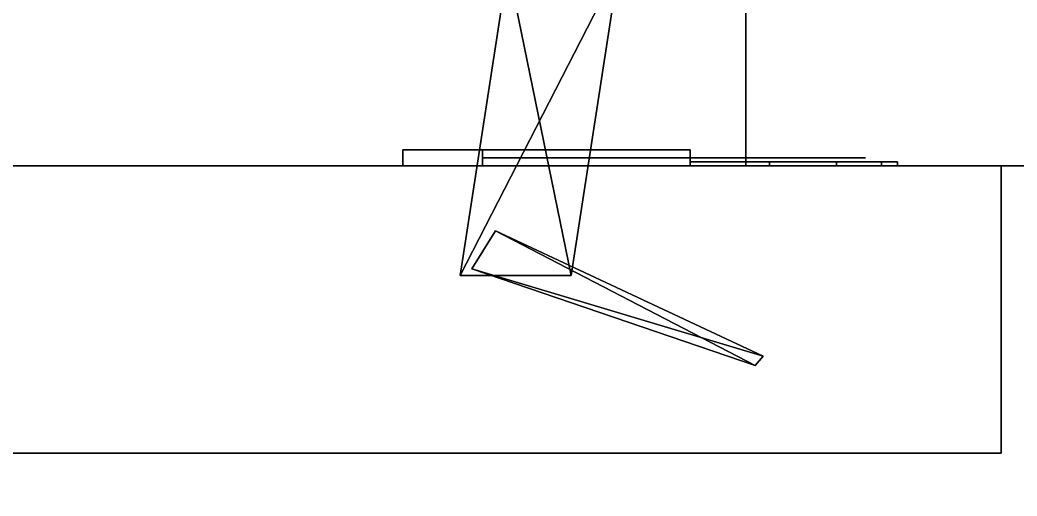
# Model space of a CAD drawing. Extents: x 0 to 5228, y -2725 to 0.
# Drawn here: x 4973 to 5035.5, y -750.7 to -720.9 of the extents above; entities that cross this region are included whole.
import ezdxf

# ---------------------------------------------------------------- set-up
doc = ezdxf.new("R2010")
doc.units = 0
for name, color, linetype in [('LAYER0', 7, 'CONTINUOUS'), ('LAYER1', 7, 'CONTINUOUS'), ('LAYER809', 7, 'CONTINUOUS'), ('LAYER826', 7, 'CONTINUOUS'), ('LAYER827', 7, 'CONTINUOUS'), ('LAYER836', 28, 'CONTINUOUS'), ('LAYER837', 253, 'CONTINUOUS'), ('LAYER838', 28, 'CONTINUOUS'), ('LAYER839', 253, 'CONTINUOUS'), ('LAYER840', 28, 'CONTINUOUS'), ('LAYER841', 253, 'CONTINUOUS'), ('LAYER842', 28, 'CONTINUOUS'), ('LAYER843', 253, 'CONTINUOUS'), ('LAYER844', 28, 'CONTINUOUS'), ('LAYER845', 253, 'CONTINUOUS'), ('LAYER846', 251, 'CONTINUOUS')]:
    doc.layers.add(name, color=color, linetype=linetype)

msp = doc.modelspace()

# ---------------------------------------------------------------- linework, layer by layer
at = {"layer": 'LAYER0', "invisible_edges": 1}
for points in [[(5227.5, 0), (0, -2725.14), (0, 0), (5227.5, 0)], [(5227.5, -2725.14, 5), (0, 0, 5), (0, -2725.14, 5), (5227.5, -2725.14, 5)], [(0, 0, 5), (5227.5, -2725.14, 5), (5227.5, 0, 5), (0, 0, 5)], [(0, -2725.14), (5227.5, 0), (5227.5, -2725.14), (0, -2725.14)]]:
    msp.add_3dface(points, dxfattribs=at)
at = {"layer": 'LAYER809', "invisible_edges": 1}
for points in [[(5018.5, -330, 155), (5018.5, -730, 2475), (5018.5, -330, 2475), (5018.5, -330, 155)], [(5018.5, -730, 2475), (5018.5, -330, 155), (5018.5, -730, 155), (5018.5, -730, 2475)], [(5018.5, -330, 155), (5036.5, -730, 155), (5018.5, -730, 155), (5018.5, -330, 155)], [(5036.5, -730, 155), (5018.5, -330, 155), (5036.5, -330, 155), (5036.5, -730, 155)], [(5036.5, -330, 2475), (5018.5, -730, 2475), (5036.5, -730, 2475), (5036.5, -330, 2475)], [(5018.5, -730, 2475), (5036.5, -330, 2475), (5018.5, -330, 2475), (5018.5, -730, 2475)], [(5036.5, -730, 155), (5018.5, -730, 2475), (5018.5, -730, 155), (5036.5, -730, 155)], [(5018.5, -730, 2475), (5036.5, -730, 155), (5036.5, -730, 2475), (5018.5, -730, 2475)]]:
    msp.add_3dface(points, dxfattribs=at)
at = {"layer": 'LAYER826', "invisible_edges": 1}
for points in [[(5018.5, -330, 156), (4804.5, -730, 156), (4804.5, -330, 156), (5018.5, -330, 156)], [(4804.5, -730, 156), (5018.5, -330, 156), (5018.5, -730, 156), (4804.5, -730, 156)], [(5018.5, -730, 174), (4804.5, -330, 174), (4804.5, -730, 174), (5018.5, -730, 174)], [(4804.5, -330, 174), (5018.5, -730, 174), (5018.5, -330, 174), (4804.5, -330, 174)], [(5018.5, -330, 156), (5018.5, -730, 174), (5018.5, -730, 156), (5018.5, -330, 156)], [(5018.5, -730, 174), (5018.5, -330, 156), (5018.5, -330, 174), (5018.5, -730, 174)], [(5018.5, -730, 174), (4804.5, -730, 156), (5018.5, -730, 156), (5018.5, -730, 174)], [(4804.5, -730, 156), (5018.5, -730, 174), (4804.5, -730, 174), (4804.5, -730, 156)]]:
    msp.add_3dface(points, dxfattribs=at)
at = {"layer": 'LAYER827', "invisible_edges": 1}
for points in [[(4804.5, -330, 2474), (5018.5, -730, 2474), (5018.5, -330, 2474), (4804.5, -330, 2474)], [(5018.5, -730, 2474), (4804.5, -330, 2474), (4804.5, -730, 2474), (5018.5, -730, 2474)], [(4804.5, -730, 2456), (5018.5, -330, 2456), (5018.5, -730, 2456), (4804.5, -730, 2456)], [(5018.5, -330, 2456), (4804.5, -730, 2456), (4804.5, -330, 2456), (5018.5, -330, 2456)], [(5018.5, -330, 2456), (5018.5, -730, 2474), (5018.5, -730, 2456), (5018.5, -330, 2456)], [(5018.5, -730, 2474), (5018.5, -330, 2456), (5018.5, -330, 2474), (5018.5, -730, 2474)], [(4804.5, -730, 2456), (5018.5, -730, 2474), (4804.5, -730, 2474), (4804.5, -730, 2456)], [(5018.5, -730, 2474), (4804.5, -730, 2456), (5018.5, -730, 2456), (5018.5, -730, 2474)]]:
    msp.add_3dface(points, dxfattribs=at)
at = {"layer": 'LAYER836'}
for points in [[(4997, -729, 279), (4997, -730, 279), (4997, -729, 279)], [(4997, -729, 237), (5015, -729, 237), (5015, -729, 237), (4997, -729, 237)], [(4997, -729, 279), (5015, -729, 279), (5015, -729, 279), (4997, -729, 279)], [(5015, -729, 237), (5015, -730, 237), (4997, -730, 237), (4997, -729, 237)], [(4997, -730, 237), (4997, -730, 279), (4997, -729, 279), (4997, -729, 237)], [(5015, -729, 279), (5015, -730, 279), (4997, -730, 279), (4997, -729, 279)], [(5002, -729, 249), (5002, -730, 249), (5002, -730, 267), (5002, -729, 267)], [(5002, -729, 249), (5002, -730, 249), (5015, -730, 249), (5015, -729, 249)], [(5002, -729, 267), (5002, -730, 267), (5015, -730, 267), (5015, -729, 267)], [(5015, -729, 249), (5015, -730, 249), (5015, -730, 237), (5015, -729, 237)], [(5015, -729, 267), (5015, -730, 267), (5015, -730, 279), (5015, -729, 279)], [(4997, -730, 237), (5015, -730, 237), (5015, -730, 279), (4997, -730, 279)], [(5002, -730, 249), (5002, -730, 267), (5002, -730, 249)], [(5015, -730, 249), (5015, -730, 237), (5015, -730, 249)], [(5015, -730, 267), (5015, -730, 279), (5015, -730, 267)]]:
    msp.add_3dface(points, dxfattribs=at)
for points, invisible_edges in [([(4997, -729, 279), (4997, -729, 237), (5002, -729, 249), (5002, -729, 267)], 10), ([(4997, -729, 237), (5002, -729, 249), (5015, -729, 249), (5015, -729, 237)], 1), ([(4997, -729, 279), (5002, -729, 267), (5015, -729, 267), (5015, -729, 279)], 1), ([(5015, -729.5, 267), (5015, -729.5, 249), (5002, -729.5, 249), (5002, -729.5, 267)], 1), ([(5019.209, -729.5, 263.3167), (5019, -729.5, 252.5), (5015, -729.5, 249), (5015, -729.5, 267)], 5), ([(5015, -729.75, 245), (5019.975, -729.75, 245.9896), (5019, -729.75, 252.5), (5015, -729.75, 249)], 2), ([(5019.975, -729.75, 270.0104), (5015, -729.75, 271), (5015, -729.75, 267), (5019, -729.75, 263.5)], 8), ([(5026, -729.5, 263.5), (5026, -729.5, 252.5), (5019, -729.5, 252.5), (5019.209, -729.5, 263.3167)], 4), ([(5019.975, -729.75, 245.9896), (5024.192, -729.75, 248.8076), (5022.5, -729.75, 252.5), (5019, -729.75, 252.5)], 10), ([(5024.192, -729.75, 267.1924), (5019.975, -729.75, 270.0104), (5019, -729.75, 263.5), (5022.5, -729.75, 263.5)], 10), ([(5024.192, -729.75, 248.8076), (5027.011, -729.75, 253.0251), (5026, -729.75, 252.5), (5022.5, -729.75, 252.5)], 10), ([(5027.011, -729.75, 262.9749), (5024.192, -729.75, 267.1924), (5022.5, -729.75, 263.5), (5026, -729.75, 263.5)], 10), ([(5027.011, -729.75, 253.0251), (5028, -729.75, 258), (5026, -729.75, 258), (5026, -729.75, 252.5)], 10), ([(5028, -729.75, 258), (5027.011, -729.75, 262.9749), (5026, -729.75, 263.5), (5026, -729.75, 258)], 10)]:
    msp.add_3dface(points, dxfattribs=dict(at, invisible_edges=invisible_edges))
at = {"layer": 'LAYER837'}
for points in [[(5007.558, -736.8652, 251.2174), (5000.594, -736.8652, 251.2174), (5010.542, -717.5, 251.2174), (5007.558, -736.8652, 251.2174)], [(5010.542, -717.5, 251.2174), (5000.594, -736.8652, 251.2174), (5003.579, -717.5, 251.2174), (5010.542, -717.5, 251.2174)], [(5007.558, -736.8652, 264.7826), (5003.579, -717.5, 264.7826), (5000.594, -736.8652, 264.7826), (5007.558, -736.8652, 264.7826)], [(5000.594, -736.8652, 251.2174), (5000.594, -736.8652, 264.7826), (5003.579, -717.5, 251.2174), (5000.594, -736.8652, 251.2174)], [(5003.579, -717.5, 251.2174), (5000.594, -736.8652, 264.7826), (5003.579, -717.5, 264.7826), (5003.579, -717.5, 251.2174)], [(5010.542, -717.5, 264.7826), (5003.579, -717.5, 264.7826), (5007.558, -736.8652, 264.7826), (5010.542, -717.5, 264.7826)], [(5002.808, -734.0752, 252.3477), (5019.091, -742.5, 252.3477), (5001.318, -736.4556, 252.3477), (5002.808, -734.0752, 252.3477)], [(5002.808, -734.0752, 263.652), (5001.318, -736.4556, 263.652), (5019.582, -741.9229, 263.652), (5002.808, -734.0752, 263.652)], [(5019.582, -741.9229, 252.3477), (5019.091, -742.5, 252.3477), (5002.808, -734.0752, 252.3477), (5019.582, -741.9229, 252.3477)], [(5019.582, -741.9229, 263.652), (5001.318, -736.4556, 263.652), (5019.091, -742.5, 263.652), (5019.582, -741.9229, 263.652)], [(5019.091, -742.5, 252.3477), (5019.091, -742.5, 263.652), (5001.318, -736.4556, 252.3477), (5019.091, -742.5, 252.3477)], [(5001.318, -736.4556, 252.3477), (5019.091, -742.5, 263.652), (5001.318, -736.4556, 263.652), (5001.318, -736.4556, 252.3477)]]:
    msp.add_3dface(points, dxfattribs=at)
at = {"layer": 'LAYER838'}
for points in [[(4997, -729, 807.5), (4997, -730, 807.5), (4997, -729, 807.5)], [(4997, -729, 765.5), (5015, -729, 765.5), (5015, -729, 765.5), (4997, -729, 765.5)], [(4997, -729, 807.5), (5015, -729, 807.5), (5015, -729, 807.5), (4997, -729, 807.5)], [(5015, -729, 765.5), (5015, -730, 765.5), (4997, -730, 765.5), (4997, -729, 765.5)], [(4997, -730, 765.5), (4997, -730, 807.5), (4997, -729, 807.5), (4997, -729, 765.5)], [(5015, -729, 807.5), (5015, -730, 807.5), (4997, -730, 807.5), (4997, -729, 807.5)], [(5002, -729, 777.5), (5002, -730, 777.5), (5002, -730, 795.5), (5002, -729, 795.5)], [(5002, -729, 777.5), (5002, -730, 777.5), (5015, -730, 777.5), (5015, -729, 777.5)], [(5002, -729, 795.5), (5002, -730, 795.5), (5015, -730, 795.5), (5015, -729, 795.5)], [(5015, -729, 777.5), (5015, -730, 777.5), (5015, -730, 765.5), (5015, -729, 765.5)], [(5015, -729, 795.5), (5015, -730, 795.5), (5015, -730, 807.5), (5015, -729, 807.5)], [(4997, -730, 765.5), (5015, -730, 765.5), (5015, -730, 807.5), (4997, -730, 807.5)], [(5002, -730, 777.5), (5002, -730, 795.5), (5002, -730, 777.5)], [(5015, -730, 777.5), (5015, -730, 765.5), (5015, -730, 777.5)], [(5015, -730, 795.5), (5015, -730, 807.5), (5015, -730, 795.5)]]:
    msp.add_3dface(points, dxfattribs=at)
for points, invisible_edges in [([(4997, -729, 807.5), (4997, -729, 765.5), (5002, -729, 777.5), (5002, -729, 795.5)], 10), ([(4997, -729, 765.5), (5002, -729, 777.5), (5015, -729, 777.5), (5015, -729, 765.5)], 1), ([(4997, -729, 807.5), (5002, -729, 795.5), (5015, -729, 795.5), (5015, -729, 807.5)], 1), ([(5015, -729.5, 795.5), (5015, -729.5, 777.5), (5002, -729.5, 777.5), (5002, -729.5, 795.5)], 1), ([(5019.209, -729.5, 791.8167), (5019, -729.5, 781), (5015, -729.5, 777.5), (5015, -729.5, 795.5)], 5), ([(5015, -729.75, 773.5), (5019.975, -729.75, 774.4896), (5019, -729.75, 781), (5015, -729.75, 777.5)], 2), ([(5019.975, -729.75, 798.5104), (5015, -729.75, 799.5), (5015, -729.75, 795.5), (5019, -729.75, 792)], 8), ([(5026, -729.5, 792), (5026, -729.5, 781), (5019, -729.5, 781), (5019.209, -729.5, 791.8167)], 4), ([(5019.975, -729.75, 774.4896), (5024.192, -729.75, 777.3076), (5022.5, -729.75, 781), (5019, -729.75, 781)], 10), ([(5024.192, -729.75, 795.6924), (5019.975, -729.75, 798.5104), (5019, -729.75, 792), (5022.5, -729.75, 792)], 10), ([(5024.192, -729.75, 777.3076), (5027.011, -729.75, 781.5251), (5026, -729.75, 781), (5022.5, -729.75, 781)], 10), ([(5027.011, -729.75, 791.4749), (5024.192, -729.75, 795.6924), (5022.5, -729.75, 792), (5026, -729.75, 792)], 10), ([(5027.011, -729.75, 781.5251), (5028, -729.75, 786.5), (5026, -729.75, 786.5), (5026, -729.75, 781)], 10), ([(5028, -729.75, 786.5), (5027.011, -729.75, 791.4749), (5026, -729.75, 792), (5026, -729.75, 786.5)], 10)]:
    msp.add_3dface(points, dxfattribs=dict(at, invisible_edges=invisible_edges))
at = {"layer": 'LAYER839'}
for points in [[(5007.558, -736.8652, 779.7174), (5000.594, -736.8652, 779.7174), (5010.542, -717.5, 779.7174), (5007.558, -736.8652, 779.7174)], [(5010.542, -717.5, 779.7174), (5000.594, -736.8652, 779.7174), (5003.579, -717.5, 779.7174), (5010.542, -717.5, 779.7174)], [(5007.558, -736.8652, 793.2826), (5003.579, -717.5, 793.2826), (5000.594, -736.8652, 793.2826), (5007.558, -736.8652, 793.2826)], [(5000.594, -736.8652, 779.7174), (5000.594, -736.8652, 793.2826), (5003.579, -717.5, 779.7174), (5000.594, -736.8652, 779.7174)], [(5003.579, -717.5, 779.7174), (5000.594, -736.8652, 793.2826), (5003.579, -717.5, 793.2826), (5003.579, -717.5, 779.7174)], [(5010.542, -717.5, 793.2826), (5003.579, -717.5, 793.2826), (5007.558, -736.8652, 793.2826), (5010.542, -717.5, 793.2826)], [(5002.808, -734.0752, 780.8477), (5019.091, -742.5, 780.8477), (5001.318, -736.4556, 780.8477), (5002.808, -734.0752, 780.8477)], [(5002.808, -734.0752, 792.152), (5001.318, -736.4556, 792.152), (5019.582, -741.9229, 792.152), (5002.808, -734.0752, 792.152)], [(5019.582, -741.9229, 780.8477), (5019.091, -742.5, 780.8477), (5002.808, -734.0752, 780.8477), (5019.582, -741.9229, 780.8477)], [(5019.582, -741.9229, 792.152), (5001.318, -736.4556, 792.152), (5019.091, -742.5, 792.152), (5019.582, -741.9229, 792.152)], [(5019.091, -742.5, 780.8477), (5019.091, -742.5, 792.152), (5001.318, -736.4556, 780.8477), (5019.091, -742.5, 780.8477)], [(5001.318, -736.4556, 780.8477), (5019.091, -742.5, 792.152), (5001.318, -736.4556, 792.152), (5001.318, -736.4556, 780.8477)]]:
    msp.add_3dface(points, dxfattribs=at)
at = {"layer": 'LAYER840'}
for points in [[(4997, -729, 1336), (4997, -730, 1336), (4997, -729, 1336)], [(4997, -729, 1294), (5015, -729, 1294), (5015, -729, 1294), (4997, -729, 1294)], [(4997, -729, 1336), (5015, -729, 1336), (5015, -729, 1336), (4997, -729, 1336)], [(5015, -729, 1294), (5015, -730, 1294), (4997, -730, 1294), (4997, -729, 1294)], [(4997, -730, 1294), (4997, -730, 1336), (4997, -729, 1336), (4997, -729, 1294)], [(5015, -729, 1336), (5015, -730, 1336), (4997, -730, 1336), (4997, -729, 1336)], [(5002, -729, 1306), (5002, -730, 1306), (5002, -730, 1324), (5002, -729, 1324)], [(5002, -729, 1306), (5002, -730, 1306), (5015, -730, 1306), (5015, -729, 1306)], [(5002, -729, 1324), (5002, -730, 1324), (5015, -730, 1324), (5015, -729, 1324)], [(5015, -729, 1306), (5015, -730, 1306), (5015, -730, 1294), (5015, -729, 1294)], [(5015, -729, 1324), (5015, -730, 1324), (5015, -730, 1336), (5015, -729, 1336)], [(4997, -730, 1294), (5015, -730, 1294), (5015, -730, 1336), (4997, -730, 1336)], [(5002, -730, 1306), (5002, -730, 1324), (5002, -730, 1306)], [(5015, -730, 1306), (5015, -730, 1294), (5015, -730, 1306)], [(5015, -730, 1324), (5015, -730, 1336), (5015, -730, 1324)]]:
    msp.add_3dface(points, dxfattribs=at)
for points, invisible_edges in [([(4997, -729, 1336), (4997, -729, 1294), (5002, -729, 1306), (5002, -729, 1324)], 10), ([(4997, -729, 1294), (5002, -729, 1306), (5015, -729, 1306), (5015, -729, 1294)], 1), ([(4997, -729, 1336), (5002, -729, 1324), (5015, -729, 1324), (5015, -729, 1336)], 1), ([(5015, -729.5, 1324), (5015, -729.5, 1306), (5002, -729.5, 1306), (5002, -729.5, 1324)], 1), ([(5019.209, -729.5, 1320.317), (5019, -729.5, 1309.5), (5015, -729.5, 1306), (5015, -729.5, 1324)], 5), ([(5015, -729.75, 1302), (5019.975, -729.75, 1302.99), (5019, -729.75, 1309.5), (5015, -729.75, 1306)], 2), ([(5019.975, -729.75, 1327.01), (5015, -729.75, 1328), (5015, -729.75, 1324), (5019, -729.75, 1320.5)], 8), ([(5026, -729.5, 1320.5), (5026, -729.5, 1309.5), (5019, -729.5, 1309.5), (5019.209, -729.5, 1320.317)], 4), ([(5019.975, -729.75, 1302.99), (5024.192, -729.75, 1305.808), (5022.5, -729.75, 1309.5), (5019, -729.75, 1309.5)], 10), ([(5024.192, -729.75, 1324.192), (5019.975, -729.75, 1327.01), (5019, -729.75, 1320.5), (5022.5, -729.75, 1320.5)], 10), ([(5024.192, -729.75, 1305.808), (5027.011, -729.75, 1310.025), (5026, -729.75, 1309.5), (5022.5, -729.75, 1309.5)], 10), ([(5027.011, -729.75, 1319.975), (5024.192, -729.75, 1324.192), (5022.5, -729.75, 1320.5), (5026, -729.75, 1320.5)], 10), ([(5027.011, -729.75, 1310.025), (5028, -729.75, 1315), (5026, -729.75, 1315), (5026, -729.75, 1309.5)], 10), ([(5028, -729.75, 1315), (5027.011, -729.75, 1319.975), (5026, -729.75, 1320.5), (5026, -729.75, 1315)], 10)]:
    msp.add_3dface(points, dxfattribs=dict(at, invisible_edges=invisible_edges))
at = {"layer": 'LAYER841'}
for points in [[(5007.558, -736.8652, 1308.217), (5000.594, -736.8652, 1308.217), (5010.542, -717.5, 1308.217), (5007.558, -736.8652, 1308.217)], [(5010.542, -717.5, 1308.217), (5000.594, -736.8652, 1308.217), (5003.579, -717.5, 1308.217), (5010.542, -717.5, 1308.217)], [(5007.558, -736.8652, 1321.783), (5003.579, -717.5, 1321.783), (5000.594, -736.8652, 1321.783), (5007.558, -736.8652, 1321.783)], [(5000.594, -736.8652, 1308.217), (5000.594, -736.8652, 1321.783), (5003.579, -717.5, 1308.217), (5000.594, -736.8652, 1308.217)], [(5003.579, -717.5, 1308.217), (5000.594, -736.8652, 1321.783), (5003.579, -717.5, 1321.783), (5003.579, -717.5, 1308.217)], [(5010.542, -717.5, 1321.783), (5003.579, -717.5, 1321.783), (5007.558, -736.8652, 1321.783), (5010.542, -717.5, 1321.783)], [(5002.808, -734.0752, 1309.348), (5019.091, -742.5, 1309.348), (5001.318, -736.4556, 1309.348), (5002.808, -734.0752, 1309.348)], [(5002.808, -734.0752, 1320.652), (5001.318, -736.4556, 1320.652), (5019.582, -741.9229, 1320.652), (5002.808, -734.0752, 1320.652)], [(5019.582, -741.9229, 1309.348), (5019.091, -742.5, 1309.348), (5002.808, -734.0752, 1309.348), (5019.582, -741.9229, 1309.348)], [(5019.582, -741.9229, 1320.652), (5001.318, -736.4556, 1320.652), (5019.091, -742.5, 1320.652), (5019.582, -741.9229, 1320.652)], [(5019.091, -742.5, 1309.348), (5019.091, -742.5, 1320.652), (5001.318, -736.4556, 1309.348), (5019.091, -742.5, 1309.348)], [(5001.318, -736.4556, 1309.348), (5019.091, -742.5, 1320.652), (5001.318, -736.4556, 1320.652), (5001.318, -736.4556, 1309.348)]]:
    msp.add_3dface(points, dxfattribs=at)
at = {"layer": 'LAYER842'}
for points in [[(4997, -729, 1864.5), (4997, -730, 1864.5), (4997, -729, 1864.5)], [(4997, -729, 1822.5), (5015, -729, 1822.5), (5015, -729, 1822.5), (4997, -729, 1822.5)], [(4997, -729, 1864.5), (5015, -729, 1864.5), (5015, -729, 1864.5), (4997, -729, 1864.5)], [(5015, -729, 1822.5), (5015, -730, 1822.5), (4997, -730, 1822.5), (4997, -729, 1822.5)], [(4997, -730, 1822.5), (4997, -730, 1864.5), (4997, -729, 1864.5), (4997, -729, 1822.5)], [(5015, -729, 1864.5), (5015, -730, 1864.5), (4997, -730, 1864.5), (4997, -729, 1864.5)], [(5002, -729, 1834.5), (5002, -730, 1834.5), (5002, -730, 1852.5), (5002, -729, 1852.5)], [(5002, -729, 1834.5), (5002, -730, 1834.5), (5015, -730, 1834.5), (5015, -729, 1834.5)], [(5002, -729, 1852.5), (5002, -730, 1852.5), (5015, -730, 1852.5), (5015, -729, 1852.5)], [(5015, -729, 1834.5), (5015, -730, 1834.5), (5015, -730, 1822.5), (5015, -729, 1822.5)], [(5015, -729, 1852.5), (5015, -730, 1852.5), (5015, -730, 1864.5), (5015, -729, 1864.5)], [(4997, -730, 1822.5), (5015, -730, 1822.5), (5015, -730, 1864.5), (4997, -730, 1864.5)], [(5002, -730, 1834.5), (5002, -730, 1852.5), (5002, -730, 1834.5)], [(5015, -730, 1834.5), (5015, -730, 1822.5), (5015, -730, 1834.5)], [(5015, -730, 1852.5), (5015, -730, 1864.5), (5015, -730, 1852.5)]]:
    msp.add_3dface(points, dxfattribs=at)
for points, invisible_edges in [([(4997, -729, 1864.5), (4997, -729, 1822.5), (5002, -729, 1834.5), (5002, -729, 1852.5)], 10), ([(4997, -729, 1822.5), (5002, -729, 1834.5), (5015, -729, 1834.5), (5015, -729, 1822.5)], 1), ([(4997, -729, 1864.5), (5002, -729, 1852.5), (5015, -729, 1852.5), (5015, -729, 1864.5)], 1), ([(5015, -729.5, 1852.5), (5015, -729.5, 1834.5), (5002, -729.5, 1834.5), (5002, -729.5, 1852.5)], 1), ([(5019.209, -729.5, 1848.817), (5019, -729.5, 1838), (5015, -729.5, 1834.5), (5015, -729.5, 1852.5)], 5), ([(5015, -729.75, 1830.5), (5019.975, -729.75, 1831.49), (5019, -729.75, 1838), (5015, -729.75, 1834.5)], 2), ([(5019.975, -729.75, 1855.51), (5015, -729.75, 1856.5), (5015, -729.75, 1852.5), (5019, -729.75, 1849)], 8), ([(5026, -729.5, 1849), (5026, -729.5, 1838), (5019, -729.5, 1838), (5019.209, -729.5, 1848.817)], 4), ([(5019.975, -729.75, 1831.49), (5024.192, -729.75, 1834.308), (5022.5, -729.75, 1838), (5019, -729.75, 1838)], 10), ([(5024.192, -729.75, 1852.692), (5019.975, -729.75, 1855.51), (5019, -729.75, 1849), (5022.5, -729.75, 1849)], 10), ([(5024.192, -729.75, 1834.308), (5027.011, -729.75, 1838.525), (5026, -729.75, 1838), (5022.5, -729.75, 1838)], 10), ([(5027.011, -729.75, 1848.475), (5024.192, -729.75, 1852.692), (5022.5, -729.75, 1849), (5026, -729.75, 1849)], 10), ([(5027.011, -729.75, 1838.525), (5028, -729.75, 1843.5), (5026, -729.75, 1843.5), (5026, -729.75, 1838)], 10), ([(5028, -729.75, 1843.5), (5027.011, -729.75, 1848.475), (5026, -729.75, 1849), (5026, -729.75, 1843.5)], 10)]:
    msp.add_3dface(points, dxfattribs=dict(at, invisible_edges=invisible_edges))
at = {"layer": 'LAYER843'}
for points in [[(5007.558, -736.8652, 1836.717), (5000.594, -736.8652, 1836.717), (5010.542, -717.5, 1836.717), (5007.558, -736.8652, 1836.717)], [(5010.542, -717.5, 1836.717), (5000.594, -736.8652, 1836.717), (5003.579, -717.5, 1836.717), (5010.542, -717.5, 1836.717)], [(5007.558, -736.8652, 1850.283), (5003.579, -717.5, 1850.283), (5000.594, -736.8652, 1850.283), (5007.558, -736.8652, 1850.283)], [(5000.594, -736.8652, 1836.717), (5000.594, -736.8652, 1850.283), (5003.579, -717.5, 1836.717), (5000.594, -736.8652, 1836.717)], [(5003.579, -717.5, 1836.717), (5000.594, -736.8652, 1850.283), (5003.579, -717.5, 1850.283), (5003.579, -717.5, 1836.717)], [(5010.542, -717.5, 1850.283), (5003.579, -717.5, 1850.283), (5007.558, -736.8652, 1850.283), (5010.542, -717.5, 1850.283)], [(5002.808, -734.0752, 1837.848), (5019.091, -742.5, 1837.848), (5001.318, -736.4556, 1837.848), (5002.808, -734.0752, 1837.848)], [(5002.808, -734.0752, 1849.152), (5001.318, -736.4556, 1849.152), (5019.582, -741.9229, 1849.152), (5002.808, -734.0752, 1849.152)], [(5019.582, -741.9229, 1837.848), (5019.091, -742.5, 1837.848), (5002.808, -734.0752, 1837.848), (5019.582, -741.9229, 1837.848)], [(5019.582, -741.9229, 1849.152), (5001.318, -736.4556, 1849.152), (5019.091, -742.5, 1849.152), (5019.582, -741.9229, 1849.152)], [(5019.091, -742.5, 1837.848), (5019.091, -742.5, 1849.152), (5001.318, -736.4556, 1837.848), (5019.091, -742.5, 1837.848)], [(5001.318, -736.4556, 1837.848), (5019.091, -742.5, 1849.152), (5001.318, -736.4556, 1849.152), (5001.318, -736.4556, 1837.848)]]:
    msp.add_3dface(points, dxfattribs=at)
at = {"layer": 'LAYER844'}
for points in [[(4997, -729, 2393), (4997, -730, 2393), (4997, -729, 2393)], [(4997, -729, 2351), (5015, -729, 2351), (5015, -729, 2351), (4997, -729, 2351)], [(4997, -729, 2393), (5015, -729, 2393), (5015, -729, 2393), (4997, -729, 2393)], [(5015, -729, 2351), (5015, -730, 2351), (4997, -730, 2351), (4997, -729, 2351)], [(4997, -730, 2351), (4997, -730, 2393), (4997, -729, 2393), (4997, -729, 2351)], [(5015, -729, 2393), (5015, -730, 2393), (4997, -730, 2393), (4997, -729, 2393)], [(5002, -729, 2363), (5002, -730, 2363), (5002, -730, 2381), (5002, -729, 2381)], [(5002, -729, 2363), (5002, -730, 2363), (5015, -730, 2363), (5015, -729, 2363)], [(5002, -729, 2381), (5002, -730, 2381), (5015, -730, 2381), (5015, -729, 2381)], [(5015, -729, 2363), (5015, -730, 2363), (5015, -730, 2351), (5015, -729, 2351)], [(5015, -729, 2381), (5015, -730, 2381), (5015, -730, 2393), (5015, -729, 2393)], [(4997, -730, 2351), (5015, -730, 2351), (5015, -730, 2393), (4997, -730, 2393)], [(5002, -730, 2363), (5002, -730, 2381), (5002, -730, 2363)], [(5015, -730, 2363), (5015, -730, 2351), (5015, -730, 2363)], [(5015, -730, 2381), (5015, -730, 2393), (5015, -730, 2381)]]:
    msp.add_3dface(points, dxfattribs=at)
for points, invisible_edges in [([(4997, -729, 2393), (4997, -729, 2351), (5002, -729, 2363), (5002, -729, 2381)], 10), ([(4997, -729, 2351), (5002, -729, 2363), (5015, -729, 2363), (5015, -729, 2351)], 1), ([(4997, -729, 2393), (5002, -729, 2381), (5015, -729, 2381), (5015, -729, 2393)], 1), ([(5015, -729.5, 2381), (5015, -729.5, 2363), (5002, -729.5, 2363), (5002, -729.5, 2381)], 1), ([(5019.209, -729.5, 2377.317), (5019, -729.5, 2366.5), (5015, -729.5, 2363), (5015, -729.5, 2381)], 5), ([(5015, -729.75, 2359), (5019.975, -729.75, 2359.99), (5019, -729.75, 2366.5), (5015, -729.75, 2363)], 2), ([(5019.975, -729.75, 2384.01), (5015, -729.75, 2385), (5015, -729.75, 2381), (5019, -729.75, 2377.5)], 8), ([(5026, -729.5, 2377.5), (5026, -729.5, 2366.5), (5019, -729.5, 2366.5), (5019.209, -729.5, 2377.317)], 4), ([(5019.975, -729.75, 2359.99), (5024.192, -729.75, 2362.808), (5022.5, -729.75, 2366.5), (5019, -729.75, 2366.5)], 10), ([(5024.192, -729.75, 2381.192), (5019.975, -729.75, 2384.01), (5019, -729.75, 2377.5), (5022.5, -729.75, 2377.5)], 10), ([(5024.192, -729.75, 2362.808), (5027.011, -729.75, 2367.025), (5026, -729.75, 2366.5), (5022.5, -729.75, 2366.5)], 10), ([(5027.011, -729.75, 2376.975), (5024.192, -729.75, 2381.192), (5022.5, -729.75, 2377.5), (5026, -729.75, 2377.5)], 10), ([(5027.011, -729.75, 2367.025), (5028, -729.75, 2372), (5026, -729.75, 2372), (5026, -729.75, 2366.5)], 10), ([(5028, -729.75, 2372), (5027.011, -729.75, 2376.975), (5026, -729.75, 2377.5), (5026, -729.75, 2372)], 10)]:
    msp.add_3dface(points, dxfattribs=dict(at, invisible_edges=invisible_edges))
at = {"layer": 'LAYER845'}
for points in [[(5007.558, -736.8652, 2365.217), (5000.594, -736.8652, 2365.217), (5010.542, -717.5, 2365.217), (5007.558, -736.8652, 2365.217)], [(5010.542, -717.5, 2365.217), (5000.594, -736.8652, 2365.217), (5003.579, -717.5, 2365.217), (5010.542, -717.5, 2365.217)], [(5007.558, -736.8652, 2378.783), (5003.579, -717.5, 2378.783), (5000.594, -736.8652, 2378.783), (5007.558, -736.8652, 2378.783)], [(5000.594, -736.8652, 2365.217), (5000.594, -736.8652, 2378.783), (5003.579, -717.5, 2365.217), (5000.594, -736.8652, 2365.217)], [(5003.579, -717.5, 2365.217), (5000.594, -736.8652, 2378.783), (5003.579, -717.5, 2378.783), (5003.579, -717.5, 2365.217)], [(5010.542, -717.5, 2378.783), (5003.579, -717.5, 2378.783), (5007.558, -736.8652, 2378.783), (5010.542, -717.5, 2378.783)], [(5002.808, -734.0752, 2366.348), (5019.091, -742.5, 2366.348), (5001.318, -736.4556, 2366.348), (5002.808, -734.0752, 2366.348)], [(5002.808, -734.0752, 2377.652), (5001.318, -736.4556, 2377.652), (5019.582, -741.9229, 2377.652), (5002.808, -734.0752, 2377.652)], [(5019.582, -741.9229, 2366.348), (5019.091, -742.5, 2366.348), (5002.808, -734.0752, 2366.348), (5019.582, -741.9229, 2366.348)], [(5019.582, -741.9229, 2377.652), (5001.318, -736.4556, 2377.652), (5019.091, -742.5, 2377.652), (5019.582, -741.9229, 2377.652)], [(5019.091, -742.5, 2366.348), (5019.091, -742.5, 2377.652), (5001.318, -736.4556, 2366.348), (5019.091, -742.5, 2366.348)], [(5001.318, -736.4556, 2366.348), (5019.091, -742.5, 2377.652), (5001.318, -736.4556, 2377.652), (5001.318, -736.4556, 2366.348)]]:
    msp.add_3dface(points, dxfattribs=at)
at = {"layer": 'LAYER846', "invisible_edges": 1}
for points in [[(4788.5, -730, 2472), (5034.5, -730, 158), (4788.5, -730, 158), (4788.5, -730, 2472)], [(5034.5, -730, 158), (4788.5, -730, 2472), (5034.5, -730, 2472), (5034.5, -730, 158)], [(4788.5, -748, 158), (5034.5, -730, 158), (5034.5, -748, 158), (4788.5, -748, 158)], [(5034.5, -730, 158), (4788.5, -748, 158), (4788.5, -730, 158), (5034.5, -730, 158)], [(4788.5, -730, 2472), (5034.5, -748, 2472), (5034.5, -730, 2472), (4788.5, -730, 2472)], [(5034.5, -748, 2472), (4788.5, -730, 2472), (4788.5, -748, 2472), (5034.5, -748, 2472)], [(5034.5, -748, 2472), (5034.5, -730, 158), (5034.5, -730, 2472), (5034.5, -748, 2472)], [(5034.5, -730, 158), (5034.5, -748, 2472), (5034.5, -748, 158), (5034.5, -730, 158)], [(5034.5, -748, 2472), (4788.5, -748, 158), (5034.5, -748, 158), (5034.5, -748, 2472)], [(4788.5, -748, 158), (5034.5, -748, 2472), (4788.5, -748, 2472), (4788.5, -748, 158)]]:
    msp.add_3dface(points, dxfattribs=at)

# ---------------------------------------------------------------- meshes
at = {"layer": 'LAYER1'}
mesh = msp.add_polymesh((6, 2), dxfattribs=at)
for k, corner in enumerate([(4927.5, -150, 2523), (977.5, -150, 2523), (4927.5, -330, 2523), (4927.5, -150, 2523), (5077.5, -330, 2523), (4927.5, -330, 2523), (5077.5, -2165, 2523), (5077.5, -330, 2523), (2281.5, -2165, 2523), (5077.5, -2165, 2523), (2281.5, -2315, 2523), (5227.5, -2315, 2523)]):
    mesh.set_mesh_vertex(divmod(k, 2), corner)
at = {"layer": 'LAYER836'}
mesh = msp.add_polymesh((2, 9), dxfattribs=at)
for k, corner in enumerate([(5015, -729.75, 245), (5019.975, -729.75, 245.9896), (5024.192, -729.75, 248.8076), (5027.011, -729.75, 253.0251), (5028, -729.75, 258), (5027.011, -729.75, 262.9749), (5024.192, -729.75, 267.1924), (5019.975, -729.75, 270.0104), (5015, -729.75, 271), (5015, -730, 245), (5019.975, -730, 245.9896), (5024.192, -730, 248.8076), (5027.011, -730, 253.0251), (5028, -730, 258), (5027.011, -730, 262.9749), (5024.192, -730, 267.1924), (5019.975, -730, 270.0104), (5015, -730, 271)]):
    mesh.set_mesh_vertex(divmod(k, 9), corner)
at = {"layer": 'LAYER838'}
mesh = msp.add_polymesh((2, 9), dxfattribs=at)
for k, corner in enumerate([(5015, -729.75, 773.5), (5019.975, -729.75, 774.4896), (5024.192, -729.75, 777.3076), (5027.011, -729.75, 781.5251), (5028, -729.75, 786.5), (5027.011, -729.75, 791.4749), (5024.192, -729.75, 795.6924), (5019.975, -729.75, 798.5104), (5015, -729.75, 799.5), (5015, -730, 773.5), (5019.975, -730, 774.4896), (5024.192, -730, 777.3076), (5027.011, -730, 781.5251), (5028, -730, 786.5), (5027.011, -730, 791.4749), (5024.192, -730, 795.6924), (5019.975, -730, 798.5104), (5015, -730, 799.5)]):
    mesh.set_mesh_vertex(divmod(k, 9), corner)
at = {"layer": 'LAYER840'}
mesh = msp.add_polymesh((2, 9), dxfattribs=at)
for k, corner in enumerate([(5015, -729.75, 1302), (5019.975, -729.75, 1302.99), (5024.192, -729.75, 1305.808), (5027.011, -729.75, 1310.025), (5028, -729.75, 1315), (5027.011, -729.75, 1319.975), (5024.192, -729.75, 1324.192), (5019.975, -729.75, 1327.01), (5015, -729.75, 1328), (5015, -730, 1302), (5019.975, -730, 1302.99), (5024.192, -730, 1305.808), (5027.011, -730, 1310.025), (5028, -730, 1315), (5027.011, -730, 1319.975), (5024.192, -730, 1324.192), (5019.975, -730, 1327.01), (5015, -730, 1328)]):
    mesh.set_mesh_vertex(divmod(k, 9), corner)
at = {"layer": 'LAYER842'}
mesh = msp.add_polymesh((2, 9), dxfattribs=at)
for k, corner in enumerate([(5015, -729.75, 1830.5), (5019.975, -729.75, 1831.49), (5024.192, -729.75, 1834.308), (5027.011, -729.75, 1838.525), (5028, -729.75, 1843.5), (5027.011, -729.75, 1848.475), (5024.192, -729.75, 1852.692), (5019.975, -729.75, 1855.51), (5015, -729.75, 1856.5), (5015, -730, 1830.5), (5019.975, -730, 1831.49), (5024.192, -730, 1834.308), (5027.011, -730, 1838.525), (5028, -730, 1843.5), (5027.011, -730, 1848.475), (5024.192, -730, 1852.692), (5019.975, -730, 1855.51), (5015, -730, 1856.5)]):
    mesh.set_mesh_vertex(divmod(k, 9), corner)
at = {"layer": 'LAYER844'}
mesh = msp.add_polymesh((2, 9), dxfattribs=at)
for k, corner in enumerate([(5015, -729.75, 2359), (5019.975, -729.75, 2359.99), (5024.192, -729.75, 2362.808), (5027.011, -729.75, 2367.025), (5028, -729.75, 2372), (5027.011, -729.75, 2376.975), (5024.192, -729.75, 2381.192), (5019.975, -729.75, 2384.01), (5015, -729.75, 2385), (5015, -730, 2359), (5019.975, -730, 2359.99), (5024.192, -730, 2362.808), (5027.011, -730, 2367.025), (5028, -730, 2372), (5027.011, -730, 2376.975), (5024.192, -730, 2381.192), (5019.975, -730, 2384.01), (5015, -730, 2385)]):
    mesh.set_mesh_vertex(divmod(k, 9), corner)

doc.saveas('drawing.dxf')
